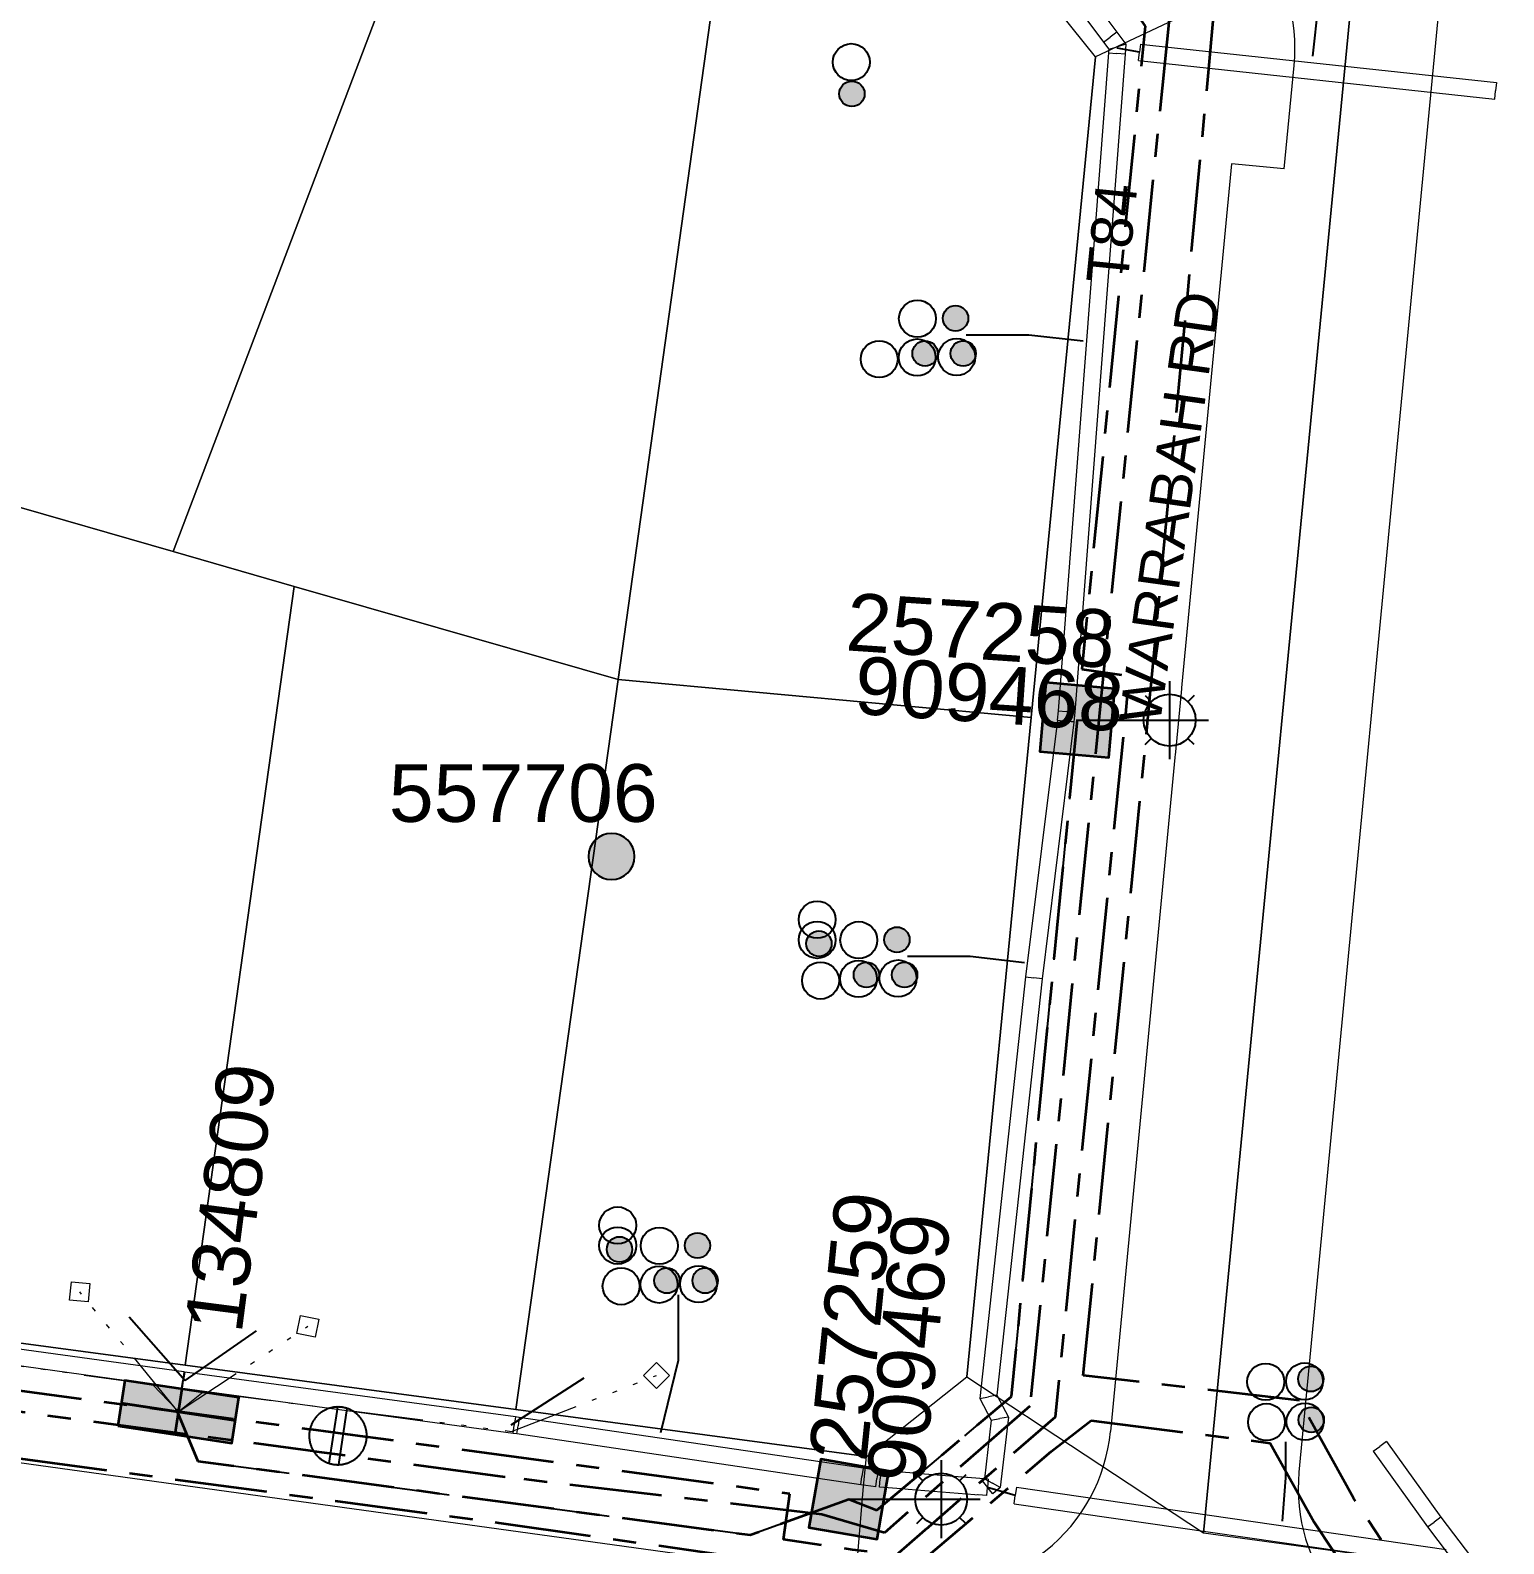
# Model space of a CAD drawing. Header units: metres. Extents: x 308278 to 310511, y 6271134 to 6272874.
# Drawn here: x 308961 to 309024.8, y 6271811.5 to 6271877.1 of the extents above; entities that cross this region are included whole.
import ezdxf
from ezdxf.enums import TextEntityAlignment as Align

# ---------------------------------------------------------------- set-up
doc = ezdxf.new("R2010")
doc.units = ezdxf.units.M
doc.set_wipeout_variables(frame=1)
for name, pattern in [('Cable Exist UG', [7, 4, -1, 1, -1]), ('DOT', [6.35, 0, -6.35]), ('PHANTOMX2', [6.6, 3, -0.75, 0.2, -0.75, 0.2, -0.75, 0.2, -0.75])]:
    doc.linetypes.add(name, pattern=pattern)
doc.layers.get('0').update_dxf_attribs({"color": 6})
for name, color, linetype, lineweight in [('_User Miscellaneous1', 30, 'Continuous', 13), ('_User_HV_Exist', 1, 'Continuous', 35), ('_User_LV_Exist', 5, 'Continuous', 35), ('_User_SL_Exist', 4, 'Continuous', 35), ('Cadastre Land Parcels_SP_EXT', 118, 'Continuous', 15), ('Cadastre Roads_SP_EXT', 218, 'Continuous', 15), ('Mains_HV_EXT', 13, 'Continuous', 25), ('Mains_LV_EXT', 163, 'Continuous', 25), ('Mains_LV_SL_EXT', 135, 'Continuous', 25), ('Services_SP_EXT', 42, 'PHANTOMX2', 20)]:
    doc.layers.add(name, color=color, linetype=linetype, lineweight=lineweight)
doc.layers.add('Cadastre Roads_SP_NEW', color=214, linetype='Continuous', lineweight=15, transparency=0.8)
for name, color, linetype in [('Duct_SP_EXT', 30, 'Continuous'), ('Equip_LV_EXT', 7, 'Continuous'), ('Equip_SP_SL_EXT', 7, 'Continuous'), ('SupportsOH_SP_TR_HV_LV_SL_EXT', 7, 'Continuous'), ('SupportsUG_SP_LV_EXT', 7, 'Continuous'), ('SupportsUG_SP_LV_SL_EXT', 7, 'Continuous'), ('Trench_SP_EXT', 7, 'Continuous')]:
    doc.layers.add(name, color=color, linetype=linetype)
doc.styles.add('COLUMN_LABEL', font='arial.ttf', dxfattribs={"height": 2})
doc.styles.add('iecARIAL', font='arial.ttf', dxfattribs={"height": 2})
doc.styles.add('POLE_LABEL', font='arial.ttf', dxfattribs={"height": 2})
doc.styles.add('SL_LABEL', font='arial.ttf', dxfattribs={"height": 2})
doc.styles.get("Standard").update_dxf_attribs({"font": 'arial.ttf'})

# ---------------------------------------------------------------- blocks, each defined once
blk = doc.blocks.new('COLUMN_EXT')
blk.add_hatch(color=256).paths.add_polyline_path([(1.5, -1.5), (1.5, 1.5), (-1.5, 1.5), (-1.5, -1.5)])
blk.add_lwpolyline([(1.5, 1.5), (-1.5, 1.5), (-1.5, -1.5), (1.5, -1.5)], close=True)
at = {"flags": 9}
for tag, p in [('NOTES', (-1.813, 2)), ('STREETNAME', (-1.813, 1.6)), ('LOCATION', (-1.813, 1.4)), ('SUBURB', (-1.813, 1.8)), ('OWNED_BY', (-1.813, 0.6)), ('LEGEND', (-1.813, 1.2)), ('USAGE', (-1.813, 1)), ('STATE', (-1.813, 0.8)), ('COLUMN_TYPE', (-1.813, 0.4))]:
    blk.add_attdef(tag, text='', height=0.2, rotation=180, dxfattribs=at).set_placement(p, align=Align.MIDDLE_LEFT)
at = {"flags": 1}
blk.add_attdef('Z', (-1.813, 2.351), '', height=0.2, rotation=180, dxfattribs=at)
at = {"flags": 9}
for tag, style, p in [('STRUCTURE_PLANT_NUMBER', 'POLE_LABEL', (-1.813, -0.031)), ('STREET_CODE', 'COLUMN_LABEL', (-1.813, 0.2))]:
    blk.add_attdef(tag, text='', height=0.2, rotation=180, dxfattribs=dict(at, style=style)).set_placement(p, align=Align.MIDDLE_LEFT)
at = {"style": 'COLUMN_LABEL', "width": 0.9, "flags": 8}
blk.add_attdef('ASSET_NUM', text='', height=2, rotation=270, dxfattribs=at).set_placement((2, -4), align=Align.MIDDLE_LEFT)
blk = doc.blocks.new('PILLAR_EXT')
blk.add_hatch(color=256).paths.add_polyline_path([(-2.5, 1), (-2.5, -1), (2.5, -1), (2.5, 1)])
for p, q in [((0, 1), (0, -1)), ((-2.5, 0), (2.5, 0))]:
    blk.add_line(p, q)
at = {"ltscale": 10}
blk.add_line((2.5, 0), (-2.5, 0), dxfattribs=at)
blk.add_lwpolyline([(-2.5, -1), (-1.25, -1), (1.25, -1), (2.5, -1), (2.5, 1), (-2.5, 1)], close=True)
at = {"width": 0.9, "flags": 8}
blk.add_attdef('ASSET_NUM', text='', height=2, rotation=90, dxfattribs=at).set_placement((-2, 4), align=Align.MIDDLE_LEFT)
for tag, p, flags in [('OWNED_BY', (0, -0.2), 9), ('STATE', (0, -0.4), 9), ('SUPPORT_TYPE', (0, -0.6), 9), ('USAGE', (0, -0.8), 9), ('LEGEND', (0, -1), 9), ('LOCATION', (0, -1.2), 9), ('NOTES', (0, -1.4), 9), ('STREETNAME', (0, -1.8), 9), ('SUBURB', (0, -2), 1), ('PARENT', (0, -1.6), 9)]:
    blk.add_attdef(tag, p, '', height=0.2, dxfattribs=dict(flags=flags))
blk = doc.blocks.new('DUCT_EXT')
blk.add_circle((0, 0.8), 0.8)
at = {"flags": 1}
blk.add_attdef('Z', (0, 0), '', height=0.2, dxfattribs=at)
at = {"flags": 9}
for tag, p in [('DUCT_CODE', (0, 0)), ('XSECT_TYPE', (0, -0.2)), ('STATE', (0, -0.6)), ('FB_REFERENCE', (0, -0.4)), ('NOTES', (0, -0.8))]:
    blk.add_attdef(tag, text='', height=0.2, dxfattribs=at).set_placement(p, align=Align.MIDDLE_LEFT)
blk = doc.blocks.new('*U479')
at = {"transparency": 33554687, "flags": 9}
for tag, p in [('LRATECODE', (-7.4, 0)), ('LOUTREACHVOCAB', (-7.2, 0)), ('LOUTREACH', (-7, 0)), ('LANTNUMBER', (-6.6, 0)), ('LNEW', (-6.4, 0)), ('LMASTVOCAB', (-6.2, 0)), ('LMAST', (-6, 0)), ('LLAMPVOCAB', (-5.8, 0)), ('LLAMP', (-5.6, 0)), ('LEXIST', (-5.4, 0)), ('LCHARGE3PERCENT', (-5.2, 0)), ('LCHARGE3', (-5, 0)), ('LCHARGE2PERCENT', (-4.8, 0)), ('LCHARGE2', (-4.6, 0)), ('LCHARGE1PERCENT', (-4.4, 0)), ('LCHARGE1', (-4.2, 0)), ('LCATEGORY', (-4, 0)), ('LBRACKETVOCAB', (-3.8, 0)), ('LBRACKET', (-3.6, 0)), ('LKINGHEIGHT', (-3.4, 0)), ('CREPLACE', (-3.2, 0)), ('CREMOVE', (-3, 0)), ('CNUMBER', (-2.8, 0)), ('CNEW', (-2.6, 0)), ('CEXIST', (-2.4, 0)), ('USAGE', (-2.2, 0)), ('STATE', (-2, 0)), ('OWNED_BY', (-1.8, 0)), ('ORIENTATION', (-1.6, 0)), ('OPERATING_VOLTAGE', (-1.4, 0)), ('NO_PHASES', (-1.2, 0)), ('LANTERN_TYPE', (-1, 0)), ('LANTERN_PURPOSE', (-0.8, 0)), ('CONTROL_TYPE', (-0.6, 0)), ('CONSTRUCTED_VOLTAGE', (-0.4, 0))]:
    blk.add_attdef(tag, text='', height=0.001, rotation=270, dxfattribs=at).set_placement(p, align=Align.MIDDLE_LEFT)
at = {"transparency": 33554687, "style": 'SL_LABEL', "flags": 9}
blk.add_attdef('STREET_CODE', text='', height=0.001, rotation=270, dxfattribs=at).set_placement((0.001, 0), align=Align.MIDDLE_LEFT)
at = {"transparency": 33554687, "flags": 1}
blk.add_attdef('Z', (0, 0), '', height=0.001, rotation=270, dxfattribs=at)
at = {"transparency": 33554687, "width": 0.9}
blk.add_attdef('LNUMBER', text='', height=1, dxfattribs=at).set_placement((7, -1), align=Align.MIDDLE_LEFT)
at = {"transparency": 33554687, "flags": 9}
for tag, p in [('LREMOVE', (0, -7.6)), ('LREPLACE', (0, -7.8)), ('LTYPE', (0, -8)), ('LTYPEVOCAB', (0, -8.2)), ('LEGEND', (0, -8.4)), ('SUBURB', (0, -8.6)), ('STREETNAME', (0, -8.8)), ('LOCATION', (0, -9)), ('NOTES', (0, -9.2)), ('MAINTAINED_BY', (0, -9.863))]:
    blk.add_attdef(tag, text='', height=0.001, dxfattribs=at).set_placement(p, align=Align.MIDDLE_LEFT)
blk.add_attdef('OPERATED_BY', (0, -9.607), '', height=0.001, dxfattribs=at)
at = {"linetype": 'DOT', "transparency": 33554687}
blk.add_wipeout([(5.688, 0), (5.061, -1.061), (4, -1.688), (2.939, -1.061), (2.313, 0), (2.939, 1.061), (4, 1.687), (5.061, 1.061)], dxfattribs=at)
at = {"transparency": 33554687}
for p, q in [((4, 1.687), (4, 0)), ((2.939, 1.061), (3.205, 0.795)), ((5.061, 1.061), (4.795, 0.795)), ((0, 0), (4, 0)), ((4, 0), (5.688, 0)), ((4, 0), (4, -1.688)), ((2.939, -1.061), (3.205, -0.795)), ((5.061, -1.061), (4.795, -0.795))]:
    blk.add_line(p, q, dxfattribs=at)
blk.add_circle((4, 0), 1.125, dxfattribs=at)
blk = doc.blocks.new('CCP_EXT')
at = {"flags": 9}
for tag, p in [('OWNED_BY', (0, -1)), ('USAGE', (0, -1.2)), ('LEGEND', (0, -1.4)), ('STATE', (0, -1.8)), ('LIFE_SUPPORT', (0, -1.6)), ('NOTES', (0, -2))]:
    blk.add_attdef(tag, text='', height=0.2, dxfattribs=at).set_placement(p, align=Align.MIDDLE_LEFT)
at = {"transparency": 33554687}
blk.add_wipeout([(0, 0.566), (0.566, 0), (0, -0.566), (-0.566, 0)], dxfattribs=at)
blk.add_lwpolyline([(-0.566, 0), (0, 0.566), (0.566, 0), (0, -0.566), (-0.566, 0)])
at = {"flags": 1}
blk.add_attdef('Z', (0, 0), '', height=0.2, dxfattribs=at)
at = {"flags": 9}
for tag, p in [('CCP_TYPE', (0, 0)), ('OPERATING_VOLTAGE', (0, -0.6)), ('CONSTRUCTED_VOLTAGE', (0, -0.2)), ('NO_PHASES', (0, -0.4)), ('ORIENTATION', (0, -0.8))]:
    blk.add_attdef(tag, text='', height=0.2, dxfattribs=at).set_placement(p, align=Align.MIDDLE_LEFT)
blk = doc.blocks.new('POLE_EXT')
blk.add_hatch(color=256).paths.add_polyline_path([(-1, 0, 1), (1, 0, 1)])
blk.add_lwpolyline([(-1, 0, 1), (1, 0, 1)], format="xyb", close=True)
at = {"flags": 8}
blk.add_attdef('pNumber', text='', height=2, dxfattribs=at).set_placement((2.5, 2.5), align=Align.MIDDLE_CENTER)
at = {"style": 'POLE_LABEL', "flags": 9}
for tag, p in [('STRUCTURE_PLANT_NUMBER', (1.355, 0.028)), ('STREET_CODE', (1.355, -0.2))]:
    blk.add_attdef(tag, text='', height=0.2, dxfattribs=at).set_placement(p, align=Align.MIDDLE_LEFT)
at = {"flags": 9}
for tag, p in [('OWNED_BY', (1.355, -0.4)), ('PARENT', (1.355, -0.6)), ('cLV', (1.355, -1.4)), ('SPECIAL_USE', (1.355, -0.8)), ('STATE', (1.355, -1)), ('USAGE', (1.355, -1.2)), ('cHV', (1.355, -2)), ('hDepth', (1.355, -1.6)), ('hDia', (1.355, -1.8)), ('LBRACKET', (1.355, -2.2)), ('LExisting', (1.355, -2.4)), ('LANTNUMBER', (1.355, -2.6)), ('LOther', (1.355, -2.8)), ('LRemove', (1.355, -3)), ('LEGEND', (1.355, -3.2)), ('cLinedev', (1.355, -3.4)), ('pExisting', (1.355, -3.8)), ('LOCATION', (1.355, -3.6)), ('PFNUMBER', (1.355, -4)), ('pFooting', (1.355, -4.4)), ('pNew', (1.355, -4.6)), ('NEWPFNUMBER', (1.355, -4.2)), ('pRelocate', (1.355, -5)), ('pRemove', (1.355, -5.2)), ('pReplace', (1.355, -5.4)), ('pStay', (1.355, -5.6)), ('pType', (1.355, -5.8)), ('cspan', (1.355, -6)), ('STREETNAME', (1.355, -6.2)), ('SUBURB', (1.355, -6.4)), ('NOTES', (1.355, -6.6)), ('OPERATED_BY', (1.355, -7.014)), ('MAINTAINED_BY', (1.355, -6.814))]:
    blk.add_attdef(tag, text='', height=0.2, dxfattribs=at).set_placement(p, align=Align.MIDDLE_LEFT)
at = {"flags": 1}
blk.add_attdef('Z', (1.355, -7.328), '', height=0.2, dxfattribs=at)
blk = doc.blocks.new('LV_UG_LINKS_CLOSED_EXT')
at = {"layer": 'Equip_LV_EXT'}
for tag, flags, p in [('ACTUAL_STATUS', 9, (3, -2)), ('OPERATING_VOLTAGE', 9, (3, -2.6)), ('CONSTRUCTED_VOLTAGE', 9, (3, -2.2)), ('NO_PHASES', 9, (3, -2.4)), ('ORIENTATION', 9, (3, -2.8)), ('STATE', 9, (3, -3)), ('SWITCH_TYPE', 9, (3, -3.2)), ('OWNED_BY', 9, (3, -3.8)), ('OPERATED_BY', 9, (3, -4)), ('USAGE', 9, (3, -3.4)), ('NOTES', 9, (3, -3.6)), ('TYPE', 9, (3, -4.6)), ('MAINTAINED_BY', 9, (3, -4.2)), ('NUMBER_OF_PHASES', 9, (3, -4.4)), ('Z', 1, (3, -4.8))]:
    blk.add_attdef(tag, text='', height=0.2, dxfattribs=dict(at, flags=flags)).set_placement(p, align=Align.MIDDLE_LEFT)
at = {"transparency": 33554687}
blk.add_wipeout([(4, 1.25), (3.969, 1.25), (3.939, 1.248), (3.908, 1.247), (3.877, 1.244), (3.847, 1.241), (3.817, 1.236), (3.786, 1.232), (3.756, 1.226), (3.726, 1.22), (3.696, 1.213), (3.667, 1.205), (3.637, 1.196), (3.608, 1.187), (3.579, 1.177), (3.55, 1.166), (3.522, 1.155), (3.493, 1.143), (3.466, 1.13), (3.438, 1.117), (3.411, 1.102), (3.384, 1.088), (3.357, 1.072), (3.331, 1.056), (3.306, 1.039), (3.28, 1.022), (3.255, 1.004), (3.231, 0.985), (3.207, 0.966), (3.184, 0.947), (3.161, 0.926), (3.138, 0.905), (3.116, 0.884), (3.095, 0.862), (3.074, 0.839), (3.053, 0.816), (3.034, 0.793), (3.015, 0.769), (2.996, 0.745), (2.978, 0.72), (2.961, 0.694), (2.944, 0.669), (2.928, 0.643), (2.912, 0.616), (2.898, 0.589), (2.883, 0.562), (2.87, 0.534), (2.857, 0.507), (2.845, 0.478), (2.834, 0.45), (2.823, 0.421), (2.813, 0.392), (2.804, 0.363), (2.795, 0.333), (2.787, 0.304), (2.78, 0.274), (2.774, 0.244), (2.768, 0.214), (2.764, 0.183), (2.759, 0.153), (2.756, 0.123), (2.753, 0.092), (2.752, 0.061), (2.75, 0.031), (2.75, 0), (2.75, -0.031), (2.752, -0.061), (2.753, -0.092), (2.756, -0.123), (2.759, -0.153), (2.764, -0.183), (2.768, -0.214), (2.774, -0.244), (2.78, -0.274), (2.787, -0.304), (2.795, -0.333), (2.804, -0.363), (2.813, -0.392), (2.823, -0.421), (2.834, -0.45), (2.845, -0.478), (2.857, -0.507), (2.87, -0.534), (2.883, -0.562), (2.898, -0.589), (2.912, -0.616), (2.928, -0.643), (2.944, -0.669), (2.961, -0.694), (2.978, -0.72), (2.996, -0.745), (3.015, -0.769), (3.034, -0.793), (3.053, -0.816), (3.074, -0.839), (3.095, -0.862), (3.116, -0.884), (3.138, -0.905), (3.161, -0.926), (3.184, -0.947), (3.207, -0.966), (3.231, -0.985), (3.255, -1.004), (3.28, -1.022), (3.306, -1.039), (3.331, -1.056), (3.357, -1.072), (3.384, -1.088), (3.411, -1.102), (3.438, -1.117), (3.466, -1.13), (3.493, -1.143), (3.522, -1.155), (3.55, -1.166), (3.579, -1.177), (3.608, -1.187), (3.637, -1.196), (3.667, -1.205), (3.696, -1.213), (3.726, -1.22), (3.756, -1.226), (3.786, -1.232), (3.817, -1.236), (3.847, -1.241), (3.877, -1.244), (3.908, -1.247), (3.939, -1.248), (3.969, -1.25), (4, -1.25), (4.031, -1.25), (4.061, -1.248), (4.092, -1.247), (4.123, -1.244), (4.153, -1.241), (4.183, -1.236), (4.214, -1.232), (4.244, -1.226), (4.274, -1.22), (4.304, -1.213), (4.333, -1.205), (4.363, -1.196), (4.392, -1.187), (4.421, -1.177), (4.45, -1.166), (4.478, -1.155), (4.507, -1.143), (4.534, -1.13), (4.562, -1.117), (4.589, -1.102), (4.616, -1.088), (4.643, -1.072), (4.669, -1.056), (4.694, -1.039), (4.72, -1.022), (4.745, -1.004), (4.769, -0.985), (4.793, -0.966), (4.816, -0.947), (4.839, -0.926), (4.862, -0.905), (4.884, -0.884), (4.905, -0.862), (4.926, -0.839), (4.947, -0.816), (4.966, -0.793), (4.985, -0.769), (5.004, -0.745), (5.022, -0.72), (5.039, -0.694), (5.056, -0.669), (5.072, -0.643), (5.088, -0.616), (5.102, -0.589), (5.117, -0.562), (5.13, -0.534), (5.143, -0.507), (5.155, -0.478), (5.166, -0.45), (5.177, -0.421), (5.187, -0.392), (5.196, -0.363), (5.205, -0.333), (5.213, -0.304), (5.22, -0.274), (5.226, -0.244), (5.232, -0.214), (5.236, -0.183), (5.241, -0.153), (5.244, -0.123), (5.247, -0.092), (5.248, -0.061), (5.25, -0.031), (5.25, 0), (5.25, 0.031), (5.248, 0.061), (5.247, 0.092), (5.244, 0.123), (5.241, 0.153), (5.236, 0.183), (5.232, 0.214), (5.226, 0.244), (5.22, 0.274), (5.213, 0.304), (5.205, 0.333), (5.196, 0.363), (5.187, 0.392), (5.177, 0.421), (5.166, 0.45), (5.155, 0.478), (5.143, 0.507), (5.13, 0.534), (5.117, 0.562), (5.102, 0.589), (5.088, 0.616), (5.072, 0.643), (5.056, 0.669), (5.039, 0.694), (5.022, 0.72), (5.004, 0.745), (4.985, 0.769), (4.966, 0.793), (4.947, 0.816), (4.926, 0.839), (4.905, 0.862), (4.884, 0.884), (4.862, 0.905), (4.839, 0.926), (4.816, 0.947), (4.793, 0.966), (4.769, 0.985), (4.745, 1.004), (4.72, 1.022), (4.694, 1.039), (4.669, 1.056), (4.643, 1.072), (4.616, 1.088), (4.589, 1.102), (4.562, 1.117), (4.534, 1.13), (4.507, 1.143), (4.478, 1.155), (4.45, 1.166), (4.421, 1.177), (4.392, 1.187), (4.363, 1.196), (4.333, 1.205), (4.304, 1.213), (4.274, 1.22), (4.244, 1.226), (4.214, 1.232), (4.183, 1.236), (4.153, 1.241), (4.123, 1.244), (4.092, 1.247), (4.061, 1.248), (4.031, 1.25)], dxfattribs=at).dxf.layer = 'Equip_LV_EXT'
at = {"layer": 'Equip_LV_EXT'}
for p, q in [((3.792, 1.232), (3.792, -1.232)), ((4.208, 1.232), (4.208, -1.232))]:
    blk.add_line(p, q, dxfattribs=at)
at = {"layer": 'Equip_LV_EXT', "flags": 128}
blk.add_lwpolyline([(4, 1.25), (3.969, 1.25), (3.939, 1.248), (3.908, 1.247), (3.877, 1.244), (3.847, 1.241), (3.817, 1.236), (3.786, 1.232), (3.756, 1.226), (3.726, 1.22), (3.696, 1.213), (3.667, 1.205), (3.637, 1.196), (3.608, 1.187), (3.579, 1.177), (3.55, 1.166), (3.522, 1.155), (3.493, 1.143), (3.466, 1.13), (3.438, 1.117), (3.411, 1.102), (3.384, 1.088), (3.357, 1.072), (3.331, 1.056), (3.306, 1.039), (3.28, 1.022), (3.255, 1.004), (3.231, 0.985), (3.207, 0.966), (3.184, 0.947), (3.161, 0.926), (3.138, 0.905), (3.116, 0.884), (3.095, 0.862), (3.074, 0.839), (3.053, 0.816), (3.034, 0.793), (3.015, 0.769), (2.996, 0.745), (2.978, 0.72), (2.961, 0.694), (2.944, 0.669), (2.928, 0.643), (2.912, 0.616), (2.898, 0.589), (2.883, 0.562), (2.87, 0.534), (2.857, 0.507), (2.845, 0.478), (2.834, 0.45), (2.823, 0.421), (2.813, 0.392), (2.804, 0.363), (2.795, 0.333), (2.787, 0.304), (2.78, 0.274), (2.774, 0.244), (2.768, 0.214), (2.764, 0.183), (2.759, 0.153), (2.756, 0.123), (2.753, 0.092), (2.752, 0.061), (2.75, 0.031), (2.75, 0), (2.75, -0.031), (2.752, -0.061), (2.753, -0.092), (2.756, -0.123), (2.759, -0.153), (2.764, -0.183), (2.768, -0.214), (2.774, -0.244), (2.78, -0.274), (2.787, -0.304), (2.795, -0.333), (2.804, -0.363), (2.813, -0.392), (2.823, -0.421), (2.834, -0.45), (2.845, -0.478), (2.857, -0.507), (2.87, -0.534), (2.883, -0.562), (2.898, -0.589), (2.912, -0.616), (2.928, -0.643), (2.944, -0.669), (2.961, -0.694), (2.978, -0.72), (2.996, -0.745), (3.015, -0.769), (3.034, -0.793), (3.053, -0.816), (3.074, -0.839), (3.095, -0.862), (3.116, -0.884), (3.138, -0.905), (3.161, -0.926), (3.184, -0.947), (3.207, -0.966), (3.231, -0.985), (3.255, -1.004), (3.28, -1.022), (3.306, -1.039), (3.331, -1.056), (3.357, -1.072), (3.384, -1.088), (3.411, -1.102), (3.438, -1.117), (3.466, -1.13), (3.493, -1.143), (3.522, -1.155), (3.55, -1.166), (3.579, -1.177), (3.608, -1.187), (3.637, -1.196), (3.667, -1.205), (3.696, -1.213), (3.726, -1.22), (3.756, -1.226), (3.786, -1.232), (3.817, -1.236), (3.847, -1.241), (3.877, -1.244), (3.908, -1.247), (3.939, -1.248), (3.969, -1.25), (4, -1.25), (4.031, -1.25), (4.061, -1.248), (4.092, -1.247), (4.123, -1.244), (4.153, -1.241), (4.183, -1.236), (4.214, -1.232), (4.244, -1.226), (4.274, -1.22), (4.304, -1.213), (4.333, -1.205), (4.363, -1.196), (4.392, -1.187), (4.421, -1.177), (4.45, -1.166), (4.478, -1.155), (4.507, -1.143), (4.534, -1.13), (4.562, -1.117), (4.589, -1.102), (4.616, -1.088), (4.643, -1.072), (4.669, -1.056), (4.694, -1.039), (4.72, -1.022), (4.745, -1.004), (4.769, -0.985), (4.793, -0.966), (4.816, -0.947), (4.839, -0.926), (4.862, -0.905), (4.884, -0.884), (4.905, -0.862), (4.926, -0.839), (4.947, -0.816), (4.966, -0.793), (4.985, -0.769), (5.004, -0.745), (5.022, -0.72), (5.039, -0.694), (5.056, -0.669), (5.072, -0.643), (5.088, -0.616), (5.102, -0.589), (5.117, -0.562), (5.13, -0.534), (5.143, -0.507), (5.155, -0.478), (5.166, -0.45), (5.177, -0.421), (5.187, -0.392), (5.196, -0.363), (5.205, -0.333), (5.213, -0.304), (5.22, -0.274), (5.226, -0.244), (5.232, -0.214), (5.236, -0.183), (5.241, -0.153), (5.244, -0.123), (5.247, -0.092), (5.248, -0.061), (5.25, -0.031), (5.25, 0), (5.25, 0.031), (5.248, 0.061), (5.247, 0.092), (5.244, 0.123), (5.241, 0.153), (5.236, 0.183), (5.232, 0.214), (5.226, 0.244), (5.22, 0.274), (5.213, 0.304), (5.205, 0.333), (5.196, 0.363), (5.187, 0.392), (5.177, 0.421), (5.166, 0.45), (5.155, 0.478), (5.143, 0.507), (5.13, 0.534), (5.117, 0.562), (5.102, 0.589), (5.088, 0.616), (5.072, 0.643), (5.056, 0.669), (5.039, 0.694), (5.022, 0.72), (5.004, 0.745), (4.985, 0.769), (4.966, 0.793), (4.947, 0.816), (4.926, 0.839), (4.905, 0.862), (4.884, 0.884), (4.862, 0.905), (4.839, 0.926), (4.816, 0.947), (4.793, 0.966), (4.769, 0.985), (4.745, 1.004), (4.72, 1.022), (4.694, 1.039), (4.669, 1.056), (4.643, 1.072), (4.616, 1.088), (4.589, 1.102), (4.562, 1.117), (4.534, 1.13), (4.507, 1.143), (4.478, 1.155), (4.45, 1.166), (4.421, 1.177), (4.392, 1.187), (4.363, 1.196), (4.333, 1.205), (4.304, 1.213), (4.274, 1.22), (4.244, 1.226), (4.214, 1.232), (4.183, 1.236), (4.153, 1.241), (4.123, 1.244), (4.092, 1.247), (4.061, 1.248), (4.031, 1.25)], close=True, dxfattribs=at)
blk = doc.blocks.new('CABLE_LARGE_EXT')
h = blk.add_hatch(color=256)
edge = h.paths.add_edge_path()
edge.add_arc((0, 0.55), 0.55, 0, 360)
blk.add_circle((0, 0.55), 0.55)
at = {"flags": 1}
blk.add_attdef('Z', (0, 0), '', height=0.2, dxfattribs=at)
at = {"flags": 9}
for tag, p in [('COND_CODE', (0, 0)), ('XSECT_SIZE', (0, -0.6)), ('STATE', (0, -0.4)), ('FB_REFERENCE', (0, -0.2)), ('NOTES', (0, -0.8))]:
    blk.add_attdef(tag, text='', height=0.2, dxfattribs=at).set_placement(p, align=Align.MIDDLE_LEFT)

msp = doc.modelspace()

# ---------------------------------------------------------------- linework, layer by layer
at = {"layer": '_User Miscellaneous1'}
for p, q in [((309004.795, 6271881.406), (309008.054, 6271877.023)), ((309004.217, 6271880.976), (309007.479, 6271876.59)), ((309007.479, 6271876.59), (309007.767, 6271876.806)), ((309008.054, 6271877.023), (309007.767, 6271876.806)), ((309008.054, 6271877.023), (309008.449, 6271876.507)), ((309007.479, 6271876.59), (309007.709, 6271876.289)), ((309007.709, 6271876.289), (309007.697, 6271876.135)), ((309007.697, 6271876.135), (309008.055, 6271876.107)), ((309007.709, 6271876.289), (309008.079, 6271876.398)), ((309008.414, 6271876.079), (309008.055, 6271876.107)), ((309008.449, 6271876.507), (309008.079, 6271876.398)), ((309008.449, 6271876.507), (309008.414, 6271876.079)), ((309008.995, 6271875.797), (309009.034, 6271876.155)), ((309009.072, 6271876.513), (309009.034, 6271876.155)), ((309009.072, 6271876.513), (309024.512, 6271874.843)), ((309008.995, 6271875.797), (309024.434, 6271874.127)), ((309024.512, 6271874.843), (309024.473, 6271874.485)), ((309024.434, 6271874.127), (309024.473, 6271874.485)), ((309004.815, 6271836.006), (309002.858, 6271817.962)), ((309004.099, 6271836.089), (309004.457, 6271836.047)), ((309004.815, 6271836.006), (309004.457, 6271836.047)), ((308967.612, 6271818.971), (308955.046, 6271820.712)), ((308967.513, 6271818.258), (308954.947, 6271819.999)), ((308967.612, 6271818.971), (308967.562, 6271818.614)), ((308967.612, 6271818.971), (308967.562, 6271818.614)), ((308967.651, 6271818.965), (308967.602, 6271818.609)), ((308967.651, 6271818.965), (308967.602, 6271818.609)), ((308967.651, 6271818.965), (308967.612, 6271818.971)), ((308967.651, 6271818.965), (308967.651, 6271818.965)), ((308967.513, 6271818.258), (308967.562, 6271818.614)), ((308967.513, 6271818.258), (308967.562, 6271818.614)), ((308967.553, 6271818.252), (308967.513, 6271818.258)), ((308967.553, 6271818.252), (308967.602, 6271818.609)), ((308967.554, 6271818.252), (308967.553, 6271818.252)), ((308967.554, 6271818.252), (308967.602, 6271818.609)), ((309002.858, 6271817.962), (309002.488, 6271817.892)), ((309002.858, 6271817.962), (309003.354, 6271817.016)), ((308981.983, 6271817.019), (308981.934, 6271816.663)), ((308982.147, 6271816.997), (308981.983, 6271817.019)), ((308982.147, 6271816.997), (308982.097, 6271816.64)), ((308982.15, 6271816.996), (308982.097, 6271816.64)), ((309002.613, 6271816.878), (309002.983, 6271816.947)), ((309003.354, 6271817.016), (309002.983, 6271816.947)), ((309003.354, 6271817.016), (309003.003, 6271813.96)), ((308981.885, 6271816.306), (308981.934, 6271816.663)), ((308982.048, 6271816.283), (308981.885, 6271816.306)), ((308982.045, 6271816.284), (308982.097, 6271816.64)), ((308982.048, 6271816.283), (308982.097, 6271816.64)), ((309019.161, 6271815.535), (309019.453, 6271815.745)), ((309019.746, 6271815.955), (309019.453, 6271815.745)), ((309019.746, 6271815.955), (309022.097, 6271812.681)), ((309019.161, 6271815.535), (309021.517, 6271812.254)), ((309003.003, 6271813.96), (309002.662, 6271814.146)), ((309003.003, 6271813.96), (309002.671, 6271813.689)), ((309003.7, 6271813.97), (309003.648, 6271813.614)), ((309003.7, 6271813.97), (309022.329, 6271811.277)), ((309003.597, 6271813.257), (309003.648, 6271813.614)), ((309003.597, 6271813.257), (309022.226, 6271810.564)), ((309021.517, 6271812.254), (309021.807, 6271812.467)), ((309022.097, 6271812.681), (309021.807, 6271812.467)), ((309022.097, 6271812.681), (309023.423, 6271810.925)), ((309021.517, 6271812.254), (309022.905, 6271810.416))]:
    msp.add_line(p, q, dxfattribs=at)
at = {"layer": 'Cadastre Land Parcels_SP_EXT', "linetype": 'Continuous'}
for points in [[(309122.099, 6271940.391), (309102.142, 6271966.8), (309077.032, 6271947.924), (309059.588, 6271925.474), (309054.983, 6271877.794), (309018.499, 6271881.315), (309011.806, 6271811.997), (309022.595, 6271810.518), (309184.649, 6271788.315), (309209.035, 6271798.08), (309218.119, 6271813.033), (309122.099, 6271940.391)], [(308979.462, 6271886.952), (308978.838, 6271887.257), (308978.217, 6271887.568), (308977.599, 6271887.885), (308976.985, 6271888.209), (308976.374, 6271888.539), (308975.766, 6271888.873), (308975.162, 6271889.216), (308974.562, 6271889.566), (308973.965, 6271889.921), (308973.373, 6271890.281), (308968.68, 6271893.171), (308951.799, 6271865.959), (308948.873, 6271859.778), (308959.605, 6271856.689), (308967.154, 6271854.517), (308979.462, 6271886.952)], [(308991.137, 6271882.612), (308990.43, 6271882.808), (308989.724, 6271883.01), (308989.02, 6271883.221), (308988.32, 6271883.438), (308987.621, 6271883.663), (308986.926, 6271883.897), (308986.233, 6271884.137), (308985.542, 6271884.385), (308984.854, 6271884.641), (308984.169, 6271884.904), (308983.488, 6271885.175), (308982.808, 6271885.453), (308982.132, 6271885.739), (308981.46, 6271886.03), (308980.791, 6271886.33), (308980.125, 6271886.638), (308979.462, 6271886.952), (308967.154, 6271854.517), (308972.389, 6271853.01), (308986.43, 6271848.969), (308991.137, 6271882.612)], [(309007.129, 6271875.956), (309003.5, 6271880.48), (309002.567, 6271880.566), (309001.844, 6271880.635), (309001.12, 6271880.713), (309000.398, 6271880.799), (308999.678, 6271880.892), (308998.958, 6271880.994), (308998.24, 6271881.103), (308997.522, 6271881.218), (308996.806, 6271881.343), (308996.092, 6271881.475), (308995.379, 6271881.615), (308994.667, 6271881.762), (308993.958, 6271881.917), (308993.25, 6271882.08), (308992.544, 6271882.25), (308991.84, 6271882.427), (308991.137, 6271882.612), (308986.43, 6271848.969), (309004.336, 6271847.332), (309007.129, 6271875.956)], [(308972.389, 6271853.01), (308967.154, 6271854.517), (308959.605, 6271856.689), (308954.611, 6271821.006), (308967.666, 6271819.259), (308972.389, 6271853.01)], [(308986.43, 6271848.969), (308972.389, 6271853.01), (308967.666, 6271819.259), (308982.005, 6271817.34), (308986.43, 6271848.969)], [(309001.548, 6271818.751), (309004.336, 6271847.332), (308986.43, 6271848.969), (308982.005, 6271817.34), (308997.205, 6271815.305), (309001.548, 6271818.751)]]:
    msp.add_lwpolyline(points, close=True, dxfattribs=at)
at = {"layer": 'Cadastre Roads_SP_NEW'}
for p, q in [((309027.793, 6271938.662), (309015.948, 6271814.628)), ((309015.314, 6271871.108), (309015.742, 6271875.588)), ((309015.314, 6271871.108), (309013.025, 6271871.327))]:
    msp.add_line(p, q, dxfattribs=at)
for centre, start, end in [((309008.276, 6271876.301), 354.54495, 84.54495), ((309023.414, 6271813.915), 174.54495, 262.14621)]:
    msp.add_arc(centre, 7.5, start, end, dxfattribs=at)
at = {"layer": 'Duct_SP_EXT'}
for points in [[(309016.778, 6271879.778), (309016.778, 6271878.219), (309016.534, 6271875.987)], [(309001.528, 6271863.912), (309004.239, 6271863.912), (309006.592, 6271863.648)], [(308998.985, 6271836.983), (309001.697, 6271836.983), (309004.049, 6271836.718)], [(308989.031, 6271822.304), (308989.032, 6271819.464), (308988.274, 6271816.324)], [(309015.369, 6271815.94), (309015.366, 6271814.381), (309015.216, 6271812.497)]]:
    msp.add_lwpolyline(points, dxfattribs=at)
at = {"layer": 'Trench_SP_EXT', "linetype": 'Cable Exist UG'}
for points in [[(309009.034, 6271876.155), (309008.073, 6271876.328)], [(308965.24, 6271821.353), (308967.663, 6271818.6), (308970.765, 6271820.75)], [(308981.805, 6271816.68), (308984.958, 6271818.721)]]:
    msp.add_lwpolyline(points, dxfattribs=at)

# ---------------------------------------------------------------- block references
at = {"layer": '_User_LV_Exist'}
ref = msp.add_blockref('PILLAR_EXT', (308967.37, 6271817.244), dxfattribs=dict(at, rotation=351.4300988487395))
ref.add_attrib('ASSET_NUM', '134809', dxfattribs={"layer": '0', "height": 2.5, "rotation": 82.61642, "style": 'iecARIAL'}).set_placement((308968.87, 6271820.744), align=Align.MIDDLE_LEFT)
at = {"layer": 'Duct_SP_EXT'}
for name, p in [('DUCT_EXT', (308996.544, 6271874.931)), ('CABLE_LARGE_EXT', (308996.57, 6271873.806)), ('DUCT_EXT', (308999.409, 6271863.813)), ('CABLE_LARGE_EXT', (309001.064, 6271864.078)), ('DUCT_EXT', (308997.754, 6271862.059)), ('DUCT_EXT', (308999.398, 6271862.133)), ('CABLE_LARGE_EXT', (308999.74, 6271862.555)), ('DUCT_EXT', (309001.111, 6271862.151)), ('CABLE_LARGE_EXT', (309001.395, 6271862.555)), ('DUCT_EXT', (308995.063, 6271837.769)), ('DUCT_EXT', (308995.064, 6271836.892)), ('CABLE_LARGE_EXT', (308995.141, 6271836.979)), ('DUCT_EXT', (308996.867, 6271836.884)), ('CABLE_LARGE_EXT', (308998.522, 6271837.148)), ('DUCT_EXT', (308995.212, 6271835.129)), ('DUCT_EXT', (308996.856, 6271835.204)), ('CABLE_LARGE_EXT', (308997.198, 6271835.626)), ('DUCT_EXT', (308998.569, 6271835.221)), ('CABLE_LARGE_EXT', (308998.853, 6271835.626)), ('DUCT_EXT', (308986.416, 6271824.521)), ('DUCT_EXT', (308986.417, 6271823.645)), ('CABLE_LARGE_EXT', (308986.494, 6271823.731)), ('DUCT_EXT', (308988.22, 6271823.636)), ('CABLE_LARGE_EXT', (308989.875, 6271823.901)), ('DUCT_EXT', (308988.209, 6271821.956)), ('DUCT_EXT', (308989.922, 6271821.974)), ('DUCT_EXT', (308986.565, 6271821.882)), ('CABLE_LARGE_EXT', (308988.551, 6271822.378)), ('CABLE_LARGE_EXT', (308990.206, 6271822.378)), ('CABLE_LARGE_EXT', (309016.463, 6271818.118)), ('CABLE_LARGE_EXT', (309016.483, 6271816.344))]:
    msp.add_blockref(name, p, dxfattribs=at)
at = {"layer": 'Duct_SP_EXT', "rotation": 90.01278669449933}
for p in [(309015.307, 6271818.542), (309016.99, 6271818.562), (309015.34, 6271816.798), (309017.012, 6271816.815)]:
    msp.add_blockref('DUCT_EXT', p, dxfattribs=at)
at = {"layer": 'SupportsOH_SP_TR_HV_LV_SL_EXT'}
ref = msp.add_blockref('POLE_EXT', (308986.149, 6271841.307), dxfattribs=at)
ref.add_attrib('ASSET_NUM', '557706', dxfattribs={"layer": '0', "height": 2.5, "style": 'POLE_LABEL'}).set_placement((308988.149, 6271842.057), align=Align.BOTTOM_RIGHT)
at = {"layer": 'SupportsUG_SP_LV_EXT'}
ref = msp.add_blockref('PILLAR_EXT', (308967.37, 6271817.244), dxfattribs=dict(at, rotation=351.4300988487395))
ref.add_attrib('ASSET_NUM', '134809', dxfattribs={"layer": '0', "height": 2.5, "rotation": 82.61642, "style": 'iecARIAL'}).set_placement((308968.87, 6271820.744), align=Align.MIDDLE_LEFT)
at = {"layer": 'SupportsUG_SP_LV_SL_EXT'}
ref = msp.add_blockref('COLUMN_EXT', (309006.34, 6271847.216), dxfattribs=dict(at, rotation=84.96911040406938))
ref.add_attrib('ASSET_NUM', '909468', dxfattribs={"layer": '0', "height": 2.5, "rotation": 356.17114, "style": 'COLUMN_LABEL'}).set_placement((309008.34, 6271847.966), align=Align.MIDDLE_RIGHT)
ref = msp.add_blockref('COLUMN_EXT', (308996.441, 6271813.456), dxfattribs=dict(at, rotation=350.1438426797519))
ref.add_attrib('ASSET_NUM', '909469', dxfattribs={"layer": '0', "height": 2.5, "rotation": 84.23712, "style": 'COLUMN_LABEL'}).set_placement((308998.441, 6271814.206), align=Align.MIDDLE_LEFT)

# ---------------------------------------------------------------- texts
at = {"layer": 'Mains_LV_EXT'}
msp.add_text('T84', height=1.8, rotation=84.29642, dxfattribs=at).set_placement((309008.517, 6271866.068))

# ---------------------------------------------------------------- next in the draw order: block references
at = {"layer": 'Equip_SP_SL_EXT'}
ref = msp.add_blockref('*U479', (309006.34, 6271847.216), dxfattribs=at)
ref.add_attrib('ASSET_NUM', '257258', dxfattribs={"layer": '0', "height": 2.5, "rotation": 356.17114, "style": 'iecARIAL'}).set_placement((309007.84, 6271848.716), align=Align.BOTTOM_RIGHT)
ref = msp.add_blockref('*U479', (308996.441, 6271813.456), dxfattribs=at)
ref.add_attrib('ASSET_NUM', '257259', dxfattribs={"layer": '0', "height": 2.5, "rotation": 84.23712, "style": 'iecARIAL'}).set_placement((308997.941, 6271814.956), align=Align.BOTTOM_LEFT)
at = {"layer": 'Services_SP_EXT'}
for p, rotation in [((308963.096, 6271822.439), 309.4300985430915), ((308972.984, 6271820.949), 213.4300989162318)]:
    msp.add_blockref('CCP_EXT', p, dxfattribs=dict(at, rotation=rotation))
msp.add_blockref('CCP_EXT', (308988.102, 6271818.816), dxfattribs=at)

# ---------------------------------------------------------------- next in the draw order: linework, layer by layer
at = {"layer": '_User Miscellaneous1'}
for p, q in [((309007.697, 6271876.135), (309005.514, 6271847.624)), ((309008.414, 6271876.079), (309006.231, 6271847.563)), ((309005.475, 6271847.217), (309004.099, 6271836.089)), ((309006.19, 6271847.129), (309004.815, 6271836.006)), ((309005.514, 6271847.624), (309005.474, 6271847.207)), ((309005.474, 6271847.207), (309005.833, 6271847.173)), ((309005.475, 6271847.217), (309005.833, 6271847.173)), ((309005.514, 6271847.624), (309005.873, 6271847.594)), ((309006.191, 6271847.139), (309005.833, 6271847.173)), ((309006.19, 6271847.129), (309005.833, 6271847.173)), ((309006.231, 6271847.563), (309005.873, 6271847.594)), ((309006.231, 6271847.563), (309006.191, 6271847.139)), ((309004.099, 6271836.089), (309002.119, 6271817.822)), ((309002.119, 6271817.822), (309002.488, 6271817.892)), ((309002.119, 6271817.822), (309002.613, 6271816.878)), ((308997.051, 6271814.795), (308982.15, 6271816.996)), ((308996.95, 6271814.082), (308982.045, 6271816.284)), ((309002.613, 6271816.878), (309002.321, 6271814.333)), ((308996.95, 6271814.082), (308997, 6271814.438)), ((308997.051, 6271814.795), (308997, 6271814.438)), ((308997.701, 6271814.705), (308997.051, 6271814.795)), ((308997.602, 6271813.992), (308997.652, 6271814.348)), ((308997.701, 6271814.705), (308997.652, 6271814.348)), ((308997.769, 6271813.978), (308997.798, 6271814.337)), ((308997.826, 6271814.696), (308997.798, 6271814.337)), ((309002.471, 6271814.326), (308997.826, 6271814.696)), ((309002.321, 6271814.333), (309002.215, 6271814.246)), ((309002.321, 6271814.333), (309002.662, 6271814.146)), ((309002.471, 6271814.326), (309002.443, 6271813.967)), ((308997.602, 6271813.992), (308996.95, 6271814.082)), ((309002.414, 6271813.609), (308997.769, 6271813.978)), ((309002.215, 6271814.246), (309002.443, 6271813.967)), ((309002.414, 6271813.609), (309002.443, 6271813.967)), ((309002.671, 6271813.689), (309002.443, 6271813.967))]:
    msp.add_line(p, q, dxfattribs=at)
at = {"layer": '_User_HV_Exist', "linetype": 'Cable Exist UG'}
for points in [[(309044.054, 6271792.496), (309043.203, 6271792.609), (309044.681, 6271804.274), (309022.27, 6271807.533), (309018.313, 6271813.505), (309015.968, 6271817.728), (309006.6, 6271818.821), (309006.6, 6271818.821), (309009.339, 6271846.608), (309012.306, 6271878.31), (309010.448, 6271880.581), (309009.581, 6271881.663), (309007.088, 6271884.67), (309007.648, 6271893.629), (309008.495, 6271894.323), (309013.202, 6271898.298), (309014.409, 6271899.442), (309016.669, 6271922.295), (309016.768, 6271923.988), (309007.722, 6271929.579), (309005.851, 6271929.623)], [(308998.763, 6271810.06), (309005.214, 6271815.517), (309006.935, 6271816.865), (309014.703, 6271815.889), (309014.703, 6271815.889), (309016.603, 6271812.464), (309021.097, 6271805.683)]]:
    msp.add_lwpolyline(points, dxfattribs=at)
at = {"layer": '_User_LV_Exist', "linetype": 'Cable Exist UG', "flags": 128}
msp.add_lwpolyline([(308910.627, 6271824.865), (308967.37, 6271817.244)], dxfattribs=at)
at = {"layer": '_User_SL_Exist', "linetype": 'Cable Exist UG', "flags": 128}
msp.add_lwpolyline([(308996.441, 6271813.456), (308997.644, 6271812.975), (308997.644, 6271812.975), (309003.488, 6271817.912), (309006.354, 6271847.237)], dxfattribs=at)
at = {"layer": 'Cadastre Roads_SP_EXT', "linetype": 'Continuous'}
msp.add_lwpolyline([(309018.499, 6271881.315), (309007.129, 6271875.956), (309004.336, 6271847.332), (309001.548, 6271818.751), (309011.806, 6271811.996), (309018.499, 6271881.315)], close=True, dxfattribs=at)
msp.add_lwpolyline([(308995.428, 6271794.203), (308997.079, 6271814.014), (308997.205, 6271815.305), (308982.005, 6271817.34), (308967.666, 6271819.259), (308967.666, 6271819.259), (308954.612, 6271821.006), (308941.262, 6271822.793), (308926.428, 6271824.778), (308910.804, 6271826.869), (308894.981, 6271828.987), (308878.17, 6271831.236)], dxfattribs=at)
at = {"layer": 'Cadastre Roads_SP_NEW'}
msp.add_line((309013.025, 6271871.327), (309007.778, 6271816.389), dxfattribs=at)
msp.add_arc((309000.312, 6271817.102), 7.5, 262.14621, 354.54495, dxfattribs=at)
at = {"layer": 'Mains_HV_EXT', "linetype": 'Cable Exist UG'}
for points in [[(309044.054, 6271792.496), (309043.203, 6271792.609), (309044.681, 6271804.274), (309022.27, 6271807.533), (309018.313, 6271813.505), (309015.968, 6271817.728), (309006.6, 6271818.821), (309006.6, 6271818.821), (309009.339, 6271846.608), (309012.306, 6271878.31), (309010.448, 6271880.581), (309009.581, 6271881.663), (309007.088, 6271884.67), (309007.648, 6271893.629), (309008.495, 6271894.323), (309013.202, 6271898.298), (309014.409, 6271899.442), (309016.669, 6271922.295), (309016.768, 6271923.988), (309007.722, 6271929.579), (309005.851, 6271929.623)], [(308998.763, 6271810.06), (309005.214, 6271815.517), (309006.935, 6271816.865), (309014.703, 6271815.889), (309014.703, 6271815.889), (309016.603, 6271812.464), (309021.097, 6271805.683)]]:
    msp.add_lwpolyline(points, dxfattribs=at)
at = {"layer": 'Mains_LV_SL_EXT', "linetype": 'Cable Exist UG'}
msp.add_lwpolyline([(308996.441, 6271813.456), (308997.644, 6271812.975), (308997.644, 6271812.975), (309003.488, 6271817.912), (309006.354, 6271847.237)], dxfattribs=at)
at = {"layer": 'Services_SP_EXT'}
for points in [[(308967.275, 6271817.359), (308966.261, 6271818.406), (308966.261, 6271818.406), (308954.534, 6271820.05), (308951.267, 6271823.852)], [(308967.37, 6271817.244), (308963.096, 6271822.439)]]:
    msp.add_lwpolyline(points, dxfattribs=at)
at = {"layer": 'Trench_SP_EXT', "linetype": 'Cable Exist UG'}
msp.add_lwpolyline([(309003.648, 6271813.614), (309002.443, 6271813.967)], dxfattribs=at)

# ---------------------------------------------------------------- next in the draw order: block references
at = {"layer": '_User_SL_Exist'}
ref = msp.add_blockref('COLUMN_EXT', (309006.34, 6271847.216), dxfattribs=dict(at, rotation=84.96911040406938))
ref.add_attrib('ASSET_NUM', '909468', dxfattribs={"layer": '0', "height": 2.5, "rotation": 356.17114, "style": 'COLUMN_LABEL'}).set_placement((309008.34, 6271847.966), align=Align.MIDDLE_RIGHT)
ref = msp.add_blockref('COLUMN_EXT', (308996.441, 6271813.456), dxfattribs=dict(at, rotation=350.1438426797519))
ref.add_attrib('ASSET_NUM', '909469', dxfattribs={"layer": '0', "height": 2.5, "rotation": 84.23712, "style": 'COLUMN_LABEL'}).set_placement((308998.441, 6271814.206), align=Align.MIDDLE_LEFT)

# ---------------------------------------------------------------- next in the draw order: texts
at = {"layer": 'Cadastre Roads_SP_EXT'}
msp.add_text('WARRABAH RD', height=1.8, rotation=82.05262, dxfattribs=at).set_placement((309009.915, 6271846.963))

# ---------------------------------------------------------------- next in the draw order: block references
at = {"layer": 'Equip_LV_EXT', "rotation": 351.4300988487395}
msp.add_blockref('LV_UG_LINKS_CLOSED_EXT', (308970.336, 6271816.797), dxfattribs=at)

# ---------------------------------------------------------------- next in the draw order: linework, layer by layer
at = {"layer": '_User Miscellaneous1'}
for p, q in [((308981.983, 6271817.019), (308967.651, 6271818.965)), ((308981.885, 6271816.306), (308967.554, 6271818.252))]:
    msp.add_line(p, q, dxfattribs=at)
at = {"layer": '_User_HV_Exist', "linetype": 'Cable Exist UG'}
for points in [[(309005.851, 6271929.623), (309006.795, 6271927.837), (309014.691, 6271922.792), (309014.645, 6271922.146), (309014.645, 6271922.146), (309012.491, 6271900.343), (309011.607, 6271899.575), (309011.607, 6271899.575), (309007.225, 6271895.868), (309005.626, 6271894.559), (309004.801, 6271884.656), (309004.801, 6271884.656), (309008.02, 6271880.414), (309008.887, 6271879.331), (309008.887, 6271879.331), (309010.32, 6271877.59), (309010.32, 6271877.59), (309004.285, 6271817.481), (308997.977, 6271812.001), (308995.272, 6271812.793), (308995.272, 6271812.793), (308981.542, 6271814.414), (308877.314, 6271828.392)], [(308877.041, 6271826.411), (308981.268, 6271812.433), (308994.706, 6271810.513)]]:
    msp.add_lwpolyline(points, dxfattribs=at)
at = {"layer": '_User_LV_Exist', "linetype": 'Cable Exist UG', "flags": 128}
msp.add_lwpolyline([(309005.679, 6271929.5), (309007.289, 6271930.825), (309019.865, 6271923.787), (309019.739, 6271922.209), (309019.739, 6271922.209), (309017.852, 6271903.876), (309017.802, 6271903.369), (309017.568, 6271901.015), (309016.96, 6271896.278), (309012.367, 6271896.385), (309007.209, 6271891.975), (309006.426, 6271892.028), (309006.399, 6271891.753), (309005.583, 6271882.582), (309005.583, 6271882.582), (309009.277, 6271877.284), (309006.532, 6271849.429), (309008.588, 6271849.125), (309005.385, 6271817.016), (308998.49, 6271811.033), (308996.588, 6271811.263), (308996.588, 6271811.263), (308993.604, 6271811.707), (308993.877, 6271813.688), (308993.877, 6271813.688), (308967.231, 6271817.263)], dxfattribs=at)
at = {"layer": '_User_SL_Exist', "linetype": 'Cable Exist UG', "flags": 128}
msp.add_lwpolyline([(308967.275, 6271817.359), (308968.212, 6271815.11), (308968.212, 6271815.11), (308992.155, 6271811.905), (308996.441, 6271813.456)], dxfattribs=at)
at = {"layer": 'Cadastre Roads_SP_NEW'}
msp.add_line((308999.288, 6271809.672), (308859.682, 6271828.929), dxfattribs=at)
at = {"layer": 'Mains_HV_EXT', "linetype": 'Cable Exist UG'}
for points in [[(309005.851, 6271929.623), (309006.795, 6271927.837), (309014.691, 6271922.792), (309014.645, 6271922.146), (309014.645, 6271922.146), (309012.491, 6271900.343), (309011.607, 6271899.575), (309011.607, 6271899.575), (309007.225, 6271895.868), (309005.626, 6271894.559), (309004.801, 6271884.656), (309004.801, 6271884.656), (309008.02, 6271880.414), (309008.887, 6271879.331), (309008.887, 6271879.331), (309010.32, 6271877.59), (309010.32, 6271877.59), (309004.285, 6271817.481), (308997.977, 6271812.001), (308995.272, 6271812.793), (308995.272, 6271812.793), (308981.542, 6271814.414), (308877.314, 6271828.392)], [(308877.041, 6271826.411), (308981.268, 6271812.433), (308994.706, 6271810.513)]]:
    msp.add_lwpolyline(points, dxfattribs=at)
at = {"layer": 'Mains_LV_SL_EXT', "linetype": 'Cable Exist UG'}
msp.add_lwpolyline([(308967.275, 6271817.359), (308968.212, 6271815.11), (308968.212, 6271815.11), (308992.155, 6271811.905), (308996.441, 6271813.456)], dxfattribs=at)
at = {"layer": 'Services_SP_EXT'}
for points in [[(308967.37, 6271817.244), (308972.984, 6271820.949)], [(308967.37, 6271817.244), (308968.443, 6271818.106), (308968.443, 6271818.106), (308981.815, 6271816.395), (308988.102, 6271818.816)]]:
    msp.add_lwpolyline(points, dxfattribs=at)

doc.saveas('drawing.dxf')
